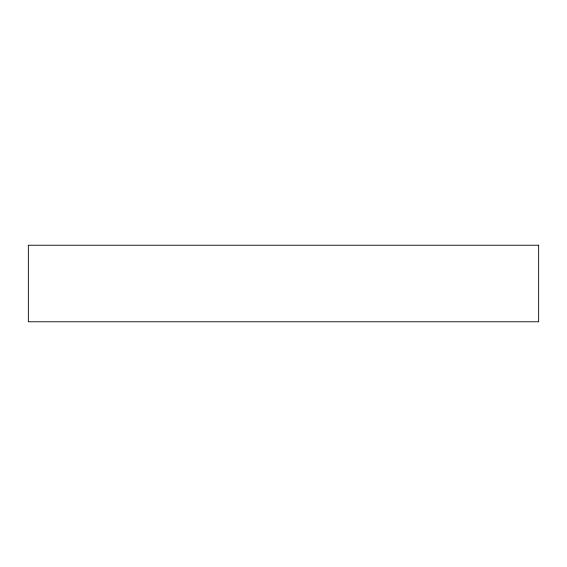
<?xml version="1.0" encoding="UTF-8"?>
<svg xmlns="http://www.w3.org/2000/svg" width="567" height="567" viewBox="0 0 567 567"><rect width="100%" height="100%" fill="white"/><g stroke="black" fill="none" stroke-linecap="round" stroke-linejoin="round"><path stroke-width="0.85" d="M538.65 245.227L28.35 245.227L28.35 321.772L538.65 321.772L538.65 245.227"/></g></svg>
